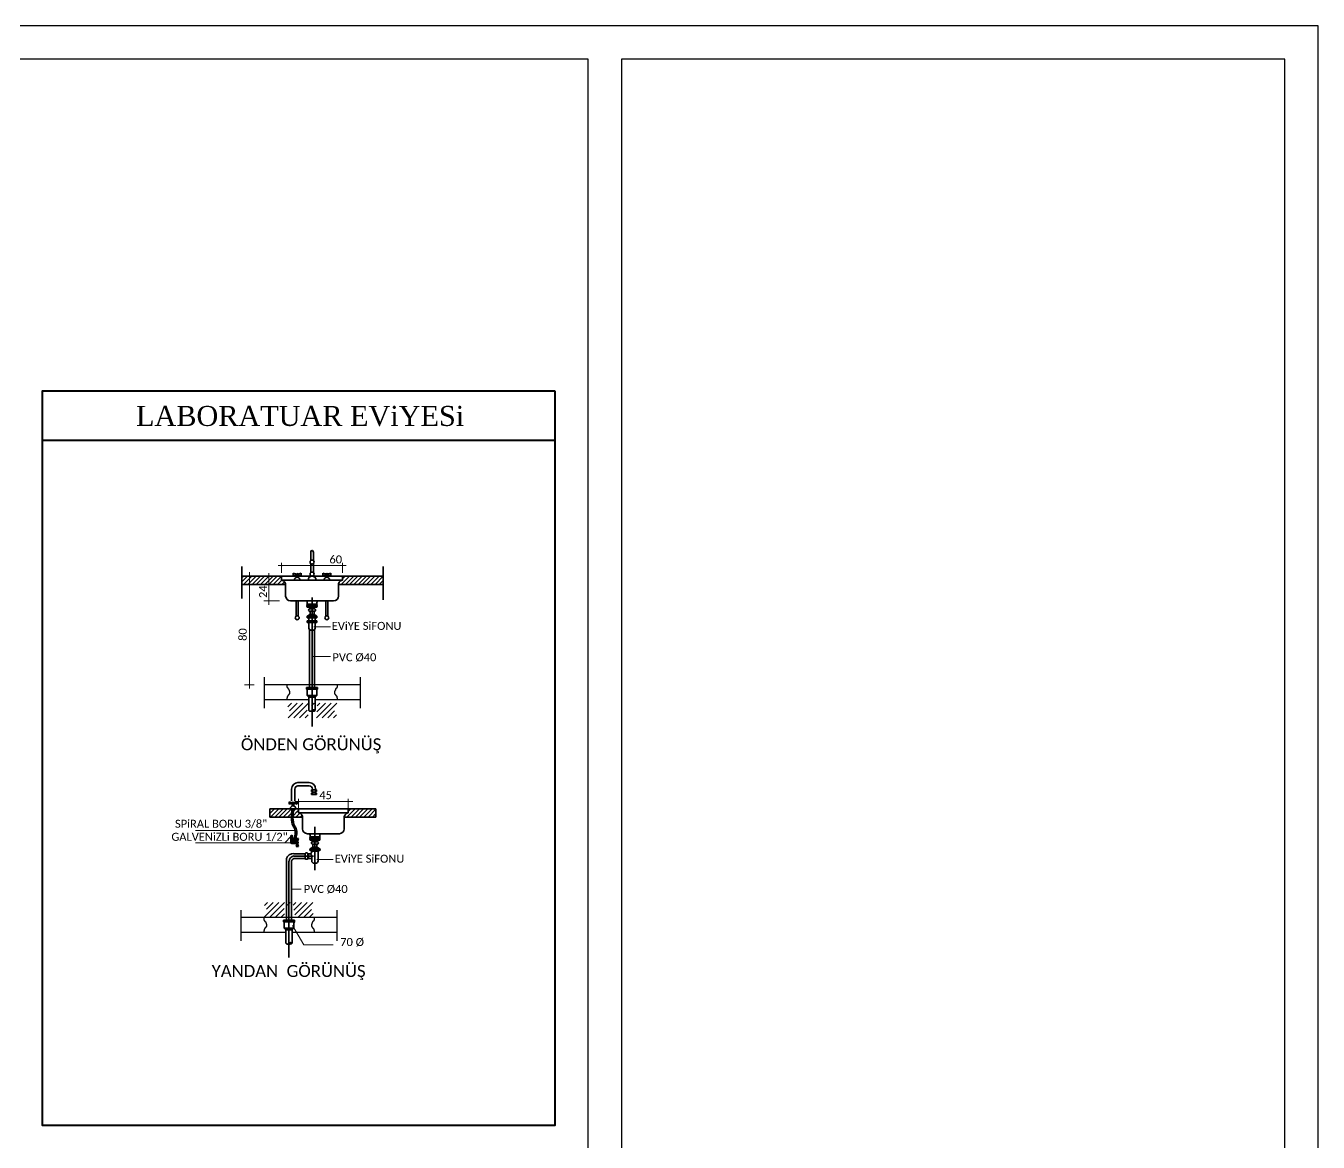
# Model space of a CAD drawing. Header units: centimetres. Extents: x 405464 to 563355, y 50011 to 66875.
# Drawn here: x 559479 to 563355, y 55663 to 59011 of the extents above; entities that cross this region are included whole.
import ezdxf
from ezdxf.enums import TextEntityAlignment as Align

# ---------------------------------------------------------------- set-up
doc = ezdxf.new("R2010")
doc.units = ezdxf.units.CM
doc.linetypes.add('SOGUK', pattern=[1.375, 1, -0.15, 0.075, -0.15])
doc.layers.get('0').update_dxf_attribs({"lineweight": 9})
for name, color, linetype, lineweight in [('0-KRCN-SHT-DETAY-20', 41, 'Continuous', 20), ('0-KRCN-SHT-DETAY-25', 4, 'Continuous', 25), ('0-KRCN-SHT-DETAY-35', 141, 'Continuous', 35), ('0-KRCN-SHT-DETAY-YAZI', 71, 'Continuous', 35), ('0-KRCN-SHT-DETAY-ÇERÇEVE', 71, 'Continuous', 40), ('0-KRCN-SHT-YAZI', 31, 'Continuous', 35), ('0-KRCN-Z-ANTET', 71, 'Continuous', 30)]:
    doc.layers.add(name, color=color, linetype=linetype, lineweight=lineweight)
doc.styles.add('KATMAN YAZI STİLİ', font='calibri.ttf')
doc.styles.add('mm', font='times.ttf', dxfattribs={"height": 3.3})
pattern_1 = [(45, (-240.043, -313.8397), (-3.18198, 3.18198), [])]

# ---------------------------------------------------------------- blocks, each defined once
blk = doc.blocks.new('*X174')
at = {"color": 0}
for p, q in [((236.59, -208.89), (245.74, -199.74)), ((236.7, -201.7), (238.67, -199.74)), ((237.99, -203.95), (242.21, -199.74)), ((240.13, -208.89), (249.28, -199.74)), ((251.07, -201.48), (252.07, -200.48)), ((252.07, -200.48), (252.81, -199.74)), ((254.6, -201.48), (256.35, -199.74)), ((255.07, -204.55), (259.88, -199.74)), ((255.78, -207.37), (263.42, -199.74)), ((257.8, -208.89), (266.95, -199.74)), ((243.66, -208.89), (249.08, -203.46)), ((247.2, -208.89), (249.34, -206.75)), ((261.34, -208.89), (266.16, -204.07)), ((264.88, -208.89), (267.16, -206.61))]:
    blk.add_line(p, q, dxfattribs=at)
blk = doc.blocks.new('*X175')
at = {"color": 0}
for p, q in [((162.13, -202.03), (164.42, -199.74)), ((162.34, -208.89), (171.5, -199.74)), ((163.19, -204.51), (167.96, -199.74)), ((165.88, -208.89), (175.03, -199.74)), ((176.82, -201.48), (177.27, -201.03)), ((177.27, -201.03), (178.57, -199.74)), ((180.02, -208.89), (189.17, -199.74)), ((180.27, -205.1), (185.64, -199.74)), ((180.36, -201.48), (182.1, -199.74)), ((183.56, -208.89), (192.71, -199.74)), ((169.42, -208.89), (174.27, -204.03)), ((172.95, -208.89), (174.81, -207.03)), ((187.09, -208.89), (191.35, -204.63)), ((190.63, -208.89), (192.58, -206.93))]:
    blk.add_line(p, q, dxfattribs=at)
blk = doc.blocks.new('G$C80DCBCFB')
at = {"layer": '0-KRCN-SHT-DETAY-35'}
h = blk.add_hatch(dxfattribs=at)
h.set_pattern_fill('ANSI31', color=256, scale=36, style=0)
h.set_pattern_definition([(45, (-25.9273, 35.191), (-3.18198, 3.18198), [])])
h.paths.add_polyline_path([(511, -290.4), (511, -277.9), (449.8, -277.9), (449.8, -283.9, 0.327482), (443.8, -290.4)])
h.paths.add_polyline_path([(364.7, -290.4, 0.327482), (358.6, -283.9), (358.6, -277.9), (340.3, -277.9, -0.456604), (339.4, -278.9), (339.4, -290.4)])
h.paths.add_polyline_path([(339.4, -290.4), (339.4, -278.9, -0.419658), (338.5, -277.9), (311.1, -277.9, -0.410641), (310.2, -278.8), (310.2, -290.4)])
h.paths.add_polyline_path([(299.1, -290.4), (310.2, -290.4), (310.2, -278.8, -0.419166), (309.3, -277.9), (303, -277.9), (299.1, -277.9)])
h = blk.add_hatch(dxfattribs=at)
h.set_pattern_fill('ANSI31', color=256, scale=36, style=0)
h.set_pattern_definition(pattern_1)
h.paths.add_polyline_path([(341.1, -627), (341.1, -639.4), (390.1, -639.4, 0.327482), (384, -633), (384, -627)])
h.paths.add_polyline_path([(500, -639.4), (500, -627), (458.4, -627), (458.4, -633, 0.327482), (452.4, -639.4)])
h = blk.add_hatch(dxfattribs=at)
h.set_pattern_fill('ANSI31', color=256, scale=36, style=0)
h.set_pattern_definition(pattern_1)
edge = h.paths.add_edge_path()
edge.add_line((377, -673.7), (379.4, -673.7))
edge.add_spline(control_points=[(379.4, -673.7), (381.1, -667.6), (383.1, -660.1), (376.3, -650), (375.5, -644.2), (375.6, -639.4)], knot_values=[1.197267, 1.197267, 1.197267, 1.197267, 2.925384, 3.337005, 4.731808, 4.731808, 4.731808, 4.731808], degree=3, periodic=0)
edge.add_line((375.6, -639.4), (373.2, -639.4))
edge.add_spline(control_points=[(373.2, -639.4), (373.1, -644.2), (373.9, -650), (380.7, -660.1), (378.7, -667.6), (377, -673.7)], knot_values=[1.197267, 1.197267, 1.197267, 1.197267, 2.59207, 3.003691, 4.731808, 4.731808, 4.731808, 4.731808], degree=3, periodic=0)
edge = h.paths.add_edge_path()
edge.add_spline(control_points=[(375.6, -639.4), (375.7, -635.4), (376.3, -631.2), (376.9, -627)], knot_values=[0.003225, 0.003225, 0.003225, 0.003225, 1.197267, 1.197267, 1.197267, 1.197267], degree=3, periodic=0)
edge.add_line((376.9, -627), (374.5, -627))
edge.add_spline(control_points=[(374.5, -627), (373.9, -631.2), (373.3, -635.4), (373.2, -639.4)], knot_values=[0.003225, 0.003225, 0.003225, 0.003225, 1.197267, 1.197267, 1.197267, 1.197267], degree=3, periodic=0)
edge.add_line((373.2, -639.4), (375.6, -639.4))
at = {"layer": '0-KRCN-SHT-DETAY-20'}
for p, q in [((353.2, -262.2, 108.5), (455.3, -262.2, 108.5)), ((358.6, -273.1, 108.5), (358.6, -258.1, 108.5)), ((449.8, -273.1, 108.5), (449.8, -258.1, 108.5)), ((317.4, -277.9, 108.5), (303, -277.9, 108.5)), ((310.2, -272.1, 108.5), (310.2, -446.6, 108.5)), ((339.4, -273.3, 108.5), (339.4, -320.9, 108.5)), ((355.6, -315.1, 108.5), (332.1, -315.1, 108.5)), ((406.8, -353.9, 108.5), (431.7, -353.9, 108.5)), ((406.1, -398.5, 108.5), (431.7, -398.5, 108.5)), ((317.4, -440.8, 108.5), (303, -440.8, 108.5)), ((378.6, -616.1, 108.5), (465.2, -616.1, 108.5)), ((384, -627, 108.5), (384, -611.9, 108.5)), ((458.4, -627, 108.5), (458.4, -611.9, 108.5)), ((380.6, -659.3, 108.5), (229.3, -659.3, 108.5)), ((372, -677.8, 108.5), (229.3, -677.8, 108.5)), ((411.2, -702.9, 108.5), (436.1, -702.9, 108.5)), ((372.5, -747.6, 108.5), (387.7, -747.6, 108.5)), ((374.9, -801.9, 108.5), (391.9, -831.1, 108.5)), ((391.9, -831.1, 108.5), (436, -831.1, 108.5))]:
    blk.add_line(p, q, dxfattribs=at)
at = {"layer": '0-KRCN-SHT-DETAY-20', "const_width": 0.6, "elevation": 108.5}
for points in [[(357.8, -262.3, 1), (359.6, -262.3, 1)], [(449, -262.2, 1), (450.8, -262.2, 1)], [(309.3, -277.9, 1), (311.1, -277.9, 1)], [(338.5, -278, 1), (340.3, -278, 1)], [(338.5, -315.2, 1), (340.3, -315.2, 1)], [(309.3, -440.8, 1), (311.1, -440.8, 1)], [(383.2, -616.2, 1), (385, -616.2, 1)], [(457.5, -616.1, 1), (459.3, -616.1, 1)]]:
    blk.add_lwpolyline(points, format="xyb", close=True, dxfattribs=at)
at = {"layer": '0-KRCN-SHT-DETAY-25', "color": 22}
for p, q in [((332.2, -429.7, 108.5), (332.2, -476.1, 108.5)), ((476.2, -440.8, 108.5), (332.2, -440.8, 108.5)), ((366.5, -440.8, 108.5), (366.5, -444.7, 108.5)), ((366.5, -444.7, 108.5), (366.9, -444.7, 108.5)), ((366.9, -444.7, 108.5), (366.9, -445.1, 108.5)), ((366.9, -445.1, 108.5), (367.3, -445.1, 108.5)), ((367.3, -445.1, 108.5), (367.3, -445.5, 108.5)), ((367.3, -445.5, 108.5), (367.7, -445.5, 108.5)), ((367.7, -445.5, 108.5), (367.7, -446.3, 108.5)), ((441.2, -445.5, 108.5), (440.8, -445.5, 108.5)), ((440.8, -445.5, 108.5), (440.8, -446.3, 108.5)), ((441.6, -445.1, 108.5), (441.2, -445.1, 108.5)), ((441.2, -445.1, 108.5), (441.2, -445.5, 108.5)), ((442, -444.7, 108.5), (441.6, -444.7, 108.5)), ((441.6, -444.7, 108.5), (441.6, -445.1, 108.5)), ((442, -440.8, 108.5), (442, -444.7, 108.5)), ((476.2, -429.7, 108.5), (476.2, -476.1, 108.5)), ((332.2, -462.8, 108.5), (399.4, -462.8, 108.5)), ((366.5, -460.4, 108.5), (366.5, -462.8, 108.5)), ((366.9, -460.4, 108.5), (366.5, -460.4, 108.5)), ((366.9, -458.5, 108.5), (366.9, -460.4, 108.5)), ((367.3, -458.5, 108.5), (366.9, -458.5, 108.5)), ((367.3, -458.1, 108.5), (367.3, -458.5, 108.5)), ((367.7, -458.1, 108.5), (367.3, -458.1, 108.5)), ((367.7, -446.3, 108.5), (368.1, -446.3, 108.5)), ((367.7, -457.3, 108.5), (367.7, -458.1, 108.5)), ((368.1, -457.3, 108.5), (367.7, -457.3, 108.5)), ((368.1, -446.3, 108.5), (368.1, -446.7, 108.5)), ((368.1, -446.7, 108.5), (368.5, -446.7, 108.5)), ((368.1, -456.9, 108.5), (368.1, -457.3, 108.5)), ((368.5, -456.9, 108.5), (368.1, -456.9, 108.5)), ((368.5, -446.7, 108.5), (368.5, -447.1, 108.5)), ((368.5, -447.1, 108.5), (368.9, -447.1, 108.5)), ((368.5, -456.5, 108.5), (368.5, -456.9, 108.5)), ((368.9, -456.5, 108.5), (368.5, -456.5, 108.5)), ((368.9, -447.1, 108.5), (368.9, -447.9, 108.5)), ((368.9, -447.9, 108.5), (369.3, -447.9, 108.5)), ((368.9, -455.7, 108.5), (368.9, -456.5, 108.5)), ((369.3, -455.7, 108.5), (368.9, -455.7, 108.5)), ((369.3, -447.9, 108.5), (369.3, -449.1, 108.5)), ((369.3, -449.1, 108.5), (369.7, -449.1, 108.5)), ((369.3, -455.3, 108.5), (369.3, -455.7, 108.5)), ((369.7, -455.3, 108.5), (369.3, -455.3, 108.5)), ((369.7, -449.1, 108.5), (369.7, -449.5, 108.5)), ((369.7, -449.5, 108.5), (370, -449.5, 108.5)), ((369.7, -454.9, 108.5), (369.7, -455.3, 108.5)), ((370, -454.9, 108.5), (369.7, -454.9, 108.5)), ((370, -449.5, 108.5), (370, -450.6, 108.5)), ((370, -450.6, 108.5), (370.4, -450.6, 108.5)), ((370, -454.6, 108.5), (370, -454.9, 108.5)), ((370.4, -454.6, 108.5), (370, -454.6, 108.5)), ((370.4, -450.6, 108.5), (370.4, -454.6, 108.5)), ((409, -462.8, 108.5), (476.2, -462.8, 108.5)), ((438.4, -450.6, 108.5), (438, -450.6, 108.5)), ((438, -450.6, 108.5), (438, -454.6, 108.5)), ((438, -454.6, 108.5), (438.4, -454.6, 108.5)), ((438.8, -449.5, 108.5), (438.4, -449.5, 108.5)), ((438.4, -449.5, 108.5), (438.4, -450.6, 108.5)), ((438.4, -454.6, 108.5), (438.4, -454.9, 108.5)), ((438.4, -454.9, 108.5), (438.8, -454.9, 108.5)), ((439.2, -449.1, 108.5), (438.8, -449.1, 108.5)), ((438.8, -449.1, 108.5), (438.8, -449.5, 108.5)), ((438.8, -454.9, 108.5), (438.8, -455.3, 108.5)), ((438.8, -455.3, 108.5), (439.2, -455.3, 108.5)), ((439.6, -447.9, 108.5), (439.2, -447.9, 108.5)), ((439.2, -447.9, 108.5), (439.2, -449.1, 108.5)), ((439.2, -455.3, 108.5), (439.2, -455.7, 108.5)), ((439.2, -455.7, 108.5), (439.6, -455.7, 108.5)), ((440, -447.1, 108.5), (439.6, -447.1, 108.5)), ((439.6, -447.1, 108.5), (439.6, -447.9, 108.5)), ((439.6, -455.7, 108.5), (439.6, -456.5, 108.5)), ((439.6, -456.5, 108.5), (440, -456.5, 108.5)), ((440.4, -446.7, 108.5), (440, -446.7, 108.5)), ((440, -446.7, 108.5), (440, -447.1, 108.5)), ((440, -456.5, 108.5), (440, -456.9, 108.5)), ((440, -456.9, 108.5), (440.4, -456.9, 108.5)), ((440.8, -446.3, 108.5), (440.4, -446.3, 108.5)), ((440.4, -446.3, 108.5), (440.4, -446.7, 108.5)), ((440.4, -456.9, 108.5), (440.4, -457.3, 108.5)), ((440.4, -457.3, 108.5), (440.8, -457.3, 108.5)), ((440.8, -457.3, 108.5), (440.8, -458.1, 108.5)), ((440.8, -458.1, 108.5), (441.2, -458.1, 108.5)), ((441.2, -458.1, 108.5), (441.2, -458.5, 108.5)), ((441.2, -458.5, 108.5), (441.6, -458.5, 108.5)), ((441.6, -458.5, 108.5), (441.6, -460.4, 108.5)), ((441.6, -460.4, 108.5), (442, -460.4, 108.5)), ((442, -460.4, 108.5), (442, -462.8, 108.5)), ((297.6, -778.7, 108.5), (297.6, -825.1, 108.5)), ((441.6, -789.8, 108.5), (297.6, -789.8, 108.5)), ((331.9, -789.8, 108.5), (331.9, -793.8, 108.5)), ((331.9, -793.8, 108.5), (332.3, -793.8, 108.5)), ((332.3, -793.8, 108.5), (332.3, -794.2, 108.5)), ((332.3, -794.2, 108.5), (332.7, -794.2, 108.5)), ((332.7, -794.2, 108.5), (332.7, -794.6, 108.5)), ((332.7, -794.6, 108.5), (333.1, -794.6, 108.5)), ((333.1, -794.6, 108.5), (333.1, -795.3, 108.5)), ((406.2, -794.6, 108.5), (406.2, -795.3, 108.5)), ((406.6, -794.6, 108.5), (406.2, -794.6, 108.5)), ((406.6, -794.2, 108.5), (406.6, -794.6, 108.5)), ((407, -794.2, 108.5), (406.6, -794.2, 108.5)), ((407, -793.8, 108.5), (407, -794.2, 108.5)), ((407.4, -793.8, 108.5), (407, -793.8, 108.5)), ((407.4, -789.8, 108.5), (407.4, -793.8, 108.5)), ((441.6, -778.7, 108.5), (441.6, -825.1, 108.5)), ((297.6, -811.8, 108.5), (364.8, -811.8, 108.5)), ((332.3, -809.5, 108.5), (331.9, -809.5, 108.5)), ((331.9, -809.5, 108.5), (331.9, -811.8, 108.5)), ((332.3, -807.5, 108.5), (332.3, -809.5, 108.5)), ((332.7, -807.5, 108.5), (332.3, -807.5, 108.5)), ((333.1, -807.1, 108.5), (332.7, -807.1, 108.5)), ((332.7, -807.1, 108.5), (332.7, -807.5, 108.5)), ((333.1, -795.3, 108.5), (333.5, -795.3, 108.5)), ((333.5, -806.3, 108.5), (333.1, -806.3, 108.5)), ((333.1, -806.3, 108.5), (333.1, -807.1, 108.5)), ((333.5, -795.3, 108.5), (333.5, -795.7, 108.5)), ((333.5, -795.7, 108.5), (333.9, -795.7, 108.5)), ((333.9, -805.9, 108.5), (333.5, -805.9, 108.5)), ((333.5, -805.9, 108.5), (333.5, -806.3, 108.5)), ((333.9, -795.7, 108.5), (333.9, -796.1, 108.5)), ((333.9, -796.1, 108.5), (334.3, -796.1, 108.5)), ((334.3, -805.5, 108.5), (333.9, -805.5, 108.5)), ((333.9, -805.5, 108.5), (333.9, -805.9, 108.5)), ((334.3, -796.1, 108.5), (334.3, -796.9, 108.5)), ((334.3, -796.9, 108.5), (334.7, -796.9, 108.5)), ((334.7, -804.8, 108.5), (334.3, -804.8, 108.5)), ((334.3, -804.8, 108.5), (334.3, -805.5, 108.5)), ((334.7, -796.9, 108.5), (334.7, -798.1, 108.5)), ((334.7, -798.1, 108.5), (335.1, -798.1, 108.5)), ((335.1, -804.4, 108.5), (334.7, -804.4, 108.5)), ((334.7, -804.4, 108.5), (334.7, -804.8, 108.5)), ((335.1, -798.1, 108.5), (335.1, -798.5, 108.5)), ((335.1, -798.5, 108.5), (335.5, -798.5, 108.5)), ((335.5, -804, 108.5), (335.1, -804, 108.5)), ((335.1, -804, 108.5), (335.1, -804.4, 108.5)), ((335.5, -798.5, 108.5), (335.5, -799.7, 108.5)), ((335.5, -799.7, 108.5), (335.8, -799.7, 108.5)), ((335.8, -803.6, 108.5), (335.5, -803.6, 108.5)), ((335.5, -803.6, 108.5), (335.5, -804, 108.5)), ((335.8, -799.7, 108.5), (335.8, -803.6, 108.5)), ((374.4, -811.8, 108.5), (441.6, -811.8, 108.5)), ((403.8, -799.7, 108.5), (403.4, -799.7, 108.5)), ((403.4, -799.7, 108.5), (403.4, -803.6, 108.5)), ((403.4, -803.6, 108.5), (403.8, -803.6, 108.5)), ((403.8, -798.5, 108.5), (403.8, -799.7, 108.5)), ((404.2, -798.5, 108.5), (403.8, -798.5, 108.5)), ((403.8, -803.6, 108.5), (403.8, -804, 108.5)), ((403.8, -804, 108.5), (404.2, -804, 108.5)), ((404.2, -798.1, 108.5), (404.2, -798.5, 108.5)), ((404.6, -798.1, 108.5), (404.2, -798.1, 108.5)), ((404.2, -804, 108.5), (404.2, -804.4, 108.5)), ((404.2, -804.4, 108.5), (404.6, -804.4, 108.5)), ((404.6, -796.9, 108.5), (404.6, -798.1, 108.5)), ((405, -796.9, 108.5), (404.6, -796.9, 108.5)), ((404.6, -804.4, 108.5), (404.6, -804.8, 108.5)), ((404.6, -804.8, 108.5), (405, -804.8, 108.5)), ((405, -796.1, 108.5), (405, -796.9, 108.5)), ((405.4, -796.1, 108.5), (405, -796.1, 108.5)), ((405, -804.8, 108.5), (405, -805.5, 108.5)), ((405, -805.5, 108.5), (405.4, -805.5, 108.5)), ((405.4, -795.7, 108.5), (405.4, -796.1, 108.5)), ((405.8, -795.7, 108.5), (405.4, -795.7, 108.5)), ((405.4, -805.5, 108.5), (405.4, -805.9, 108.5)), ((405.4, -805.9, 108.5), (405.8, -805.9, 108.5)), ((405.8, -795.3, 108.5), (405.8, -795.7, 108.5)), ((406.2, -795.3, 108.5), (405.8, -795.3, 108.5)), ((405.8, -805.9, 108.5), (405.8, -806.3, 108.5)), ((405.8, -806.3, 108.5), (406.2, -806.3, 108.5)), ((406.2, -806.3, 108.5), (406.2, -807.1, 108.5)), ((406.2, -807.1, 108.5), (406.6, -807.1, 108.5)), ((406.6, -807.1, 108.5), (406.6, -807.5, 108.5)), ((406.6, -807.5, 108.5), (407, -807.5, 108.5)), ((407, -807.5, 108.5), (407, -809.5, 108.5)), ((407, -809.5, 108.5), (407.4, -809.5, 108.5)), ((407.4, -809.5, 108.5), (407.4, -811.8, 108.5))]:
    blk.add_line(p, q, dxfattribs=at)
at = {"layer": '0-KRCN-SHT-DETAY-35', "color": 131}
for p, q in [((402.3, -254.6, 108.5), (402.3, -241.4, 108.5)), ((406.2, -254.6, 108.5), (406.2, -241.4, 108.5)), ((402.3, -272.6, 108.5), (402.3, -259.2, 108.5)), ((406.2, -272.6, 108.5), (406.2, -259.2, 108.5)), ((380.9, -275.1, 108.5), (376, -273.6, 108.5)), ((376, -273.6, 108.5), (376, -277.2, 108.5)), ((376, -277.2, 108.5), (380.9, -275.8, 108.5)), ((380.8, -279.9, 108.5), (380.8, -275.4, 108.5)), ((383.2, -275.1, 108.5), (388, -273.6, 108.5)), ((383.2, -279.9, 108.5), (383.2, -275.4, 108.5)), ((388, -277.2, 108.5), (383.2, -275.8, 108.5)), ((388, -273.6, 108.5), (388, -277.2, 108.5)), ((425.3, -275.1, 108.5), (420.4, -273.6, 108.5)), ((420.4, -273.6, 108.5), (420.4, -277.2, 108.5)), ((420.4, -277.2, 108.5), (425.3, -275.8, 108.5)), ((425.2, -279.9, 108.5), (425.2, -275.4, 108.5)), ((427.6, -275.1, 108.5), (432.4, -273.6, 108.5)), ((427.6, -279.9, 108.5), (427.6, -275.4, 108.5)), ((432.4, -277.2, 108.5), (427.6, -275.8, 108.5)), ((432.4, -273.6, 108.5), (432.4, -277.2, 108.5)), ((380.6, -315.1, 108.5), (380.6, -337.9, 108.5)), ((383.5, -315.1, 108.5), (383.5, -337.9, 108.5)), ((411.4, -319.9, 108.5), (397, -319.9, 108.5)), ((397, -319.9, 108.5), (411.4, -319.9, 108.5)), ((411.4, -319.9, 108.5), (397, -319.9, 108.5)), ((397, -319.9, 108.5), (411.4, -319.9, 108.5)), ((411.4, -319.9, 108.5), (397, -319.9, 108.5)), ((397, -319.9, 108.5), (411.4, -319.9, 108.5)), ((411.4, -319.9, 108.5), (397, -319.9, 108.5)), ((397, -319.9, 108.5), (411.4, -319.9, 108.5)), ((397, -322.3, 108.5), (411.4, -322.3, 108.5)), ((411.4, -322.3, 108.5), (397, -322.3, 108.5)), ((397, -322.3, 108.5), (411.4, -322.3, 108.5)), ((411.4, -322.3, 108.5), (397, -322.3, 108.5)), ((397, -322.3, 108.5), (411.4, -322.3, 108.5)), ((411.4, -322.3, 108.5), (397, -322.3, 108.5)), ((397, -322.3, 108.5), (411.4, -322.3, 108.5)), ((411.4, -322.3, 108.5), (397, -322.3, 108.5)), ((397, -324.7, 108.5), (411.4, -324.7, 108.5)), ((400, -327.1, 108.5), (408.4, -327.1, 108.5)), ((425, -315.1, 108.5), (425, -337.9, 108.5)), ((427.9, -315.1, 108.5), (427.9, -337.9, 108.5)), ((397, -337.9, 108.5), (401.2, -335.5, 108.5)), ((397, -340.3, 108.5), (397, -337.9, 108.5)), ((397, -340.3, 108.5), (411.4, -340.3, 108.5)), ((397, -345.1, 108.5), (411.4, -345.1, 108.5)), ((397, -347.5, 108.5), (397, -345.1, 108.5)), ((397, -347.5, 108.5), (411.4, -347.5, 108.5)), ((398.4, -337.1, 108.5), (398.4, -340.3, 108.5)), ((399.4, -345.1, 108.5), (399.4, -340.3, 108.5)), ((399.4, -355.9, 108.5), (399.4, -347.5, 108.5)), ((400, -330.7, 108.5), (408.4, -330.7, 108.5)), ((400.3, -336, 108.5), (400.3, -340.3, 108.5)), ((401.2, -330.7, 108.5), (401.2, -335.5, 108.5)), ((401.2, -335.5, 108.5), (407.2, -335.5, 108.5)), ((402.2, -335.5, 108.5), (402.2, -340.3, 108.5)), ((403.9, -335.5, 108.5), (403.9, -340.3, 108.5)), ((405.8, -335.5, 108.5), (405.8, -340.3, 108.5)), ((407.2, -330.7, 108.5), (407.2, -335.5, 108.5)), ((407.2, -335.5, 108.5), (411.4, -337.9, 108.5)), ((408, -335.9, 108.5), (408, -340.3, 108.5)), ((409, -345.1, 108.5), (409, -340.3, 108.5)), ((409, -355.9, 108.5), (409, -347.5, 108.5)), ((409.8, -337, 108.5), (409.8, -340.3, 108.5)), ((411.4, -340.3, 108.5), (411.4, -337.9, 108.5)), ((411.4, -347.5, 108.5), (411.4, -345.1, 108.5)), ((400.6, -445, 108.5), (400.6, -358, 108.5)), ((407.8, -445, 108.5), (407.8, -358, 108.5)), ((373.5, -597.2, 108.5), (373.5, -615.1, 108.5)), ((378.3, -597.2, 108.5), (378.3, -615.1, 108.5)), ((383.1, -587.6, 108.5), (400, -587.6, 108.5)), ((400, -592.4, 108.5), (383.1, -592.4, 108.5)), ((403.6, -598.4, 108.5), (403.6, -600.8, 108.5)), ((403.6, -598.4, 108.5), (410.8, -598.4, 108.5)), ((403.6, -600.8, 108.5), (406, -600.8, 108.5)), ((404.8, -598.4, 108.5), (404.8, -597.2, 108.5)), ((406, -600.8, 108.5), (406, -603.2, 108.5)), ((408.4, -603.2, 108.5), (408.4, -600.8, 108.5)), ((408.4, -600.8, 108.5), (410.8, -600.8, 108.5)), ((409.6, -597.2, 108.5), (409.6, -598.4, 108.5)), ((410.8, -600.8, 108.5), (410.8, -598.4, 108.5)), ((374.6, -617.9, 108.5), (369.7, -616.4, 108.5)), ((369.7, -616.4, 108.5), (369.7, -620, 108.5)), ((369.7, -620, 108.5), (374.6, -618.6, 108.5)), ((374.5, -622.7, 108.5), (374.5, -618.2, 108.5)), ((376.9, -617.9, 108.5), (381.7, -616.4, 108.5)), ((376.9, -622.7, 108.5), (376.9, -618.2, 108.5)), ((381.7, -620, 108.5), (376.9, -618.6, 108.5)), ((381.7, -616.4, 108.5), (381.7, -620, 108.5)), ((406, -603.2, 108.5), (403.6, -603.2, 108.5)), ((403.6, -603.2, 108.5), (403.6, -605.6, 108.5)), ((403.6, -605.6, 108.5), (410.8, -605.6, 108.5)), ((410.8, -603.2, 108.5), (408.4, -603.2, 108.5)), ((410.8, -605.6, 108.5), (410.8, -603.2, 108.5)), ((408.5, -653.8, 108.5), (408.5, -719.1, 108.5)), ((372.7, -668.1, 108.5), (363.6, -677.8, 108.5)), ((372.5, -677.6, 108.5), (372.5, -668, 108.5)), ((373.7, -676.4, 108.5), (382.3, -676.4, 108.5)), ((374.9, -676.4, 108.5), (374.9, -668, 108.5)), ((380.5, -671.6, 108.5), (382, -676.5, 108.5)), ((384.1, -671.6, 108.5), (380.5, -671.6, 108.5)), ((382.6, -676.5, 108.5), (384.1, -671.6, 108.5)), ((401.3, -669, 108.5), (415.7, -669, 108.5)), ((415.7, -669, 108.5), (401.3, -669, 108.5)), ((401.3, -669, 108.5), (415.7, -669, 108.5)), ((415.7, -669, 108.5), (401.3, -669, 108.5)), ((401.3, -669, 108.5), (415.7, -669, 108.5)), ((415.7, -669, 108.5), (401.3, -669, 108.5)), ((401.3, -669, 108.5), (415.7, -669, 108.5)), ((415.7, -669, 108.5), (401.3, -669, 108.5)), ((415.7, -671.4, 108.5), (401.3, -671.4, 108.5)), ((401.3, -671.4, 108.5), (415.7, -671.4, 108.5)), ((415.7, -671.4, 108.5), (401.3, -671.4, 108.5)), ((401.3, -671.4, 108.5), (415.7, -671.4, 108.5)), ((415.7, -671.4, 108.5), (401.3, -671.4, 108.5)), ((401.3, -671.4, 108.5), (415.7, -671.4, 108.5)), ((415.7, -671.4, 108.5), (401.3, -671.4, 108.5)), ((401.3, -671.4, 108.5), (415.7, -671.4, 108.5)), ((401.3, -673.8, 108.5), (415.7, -673.8, 108.5)), ((404.3, -676.2, 108.5), (412.7, -676.2, 108.5)), ((404.6, -675.5, 108.5), (412.4, -675.5, 108.5)), ((373.7, -678.8, 108.5), (382.3, -678.8, 108.5)), ((376.8, -694.2, 108.5), (394.1, -694.2, 108.5)), ((380.5, -683.6, 108.5), (382, -678.8, 108.5)), ((384.1, -683.6, 108.5), (380.5, -683.6, 108.5)), ((382.6, -678.8, 108.5), (384.1, -683.6, 108.5)), ((394.1, -693.8, 108.5), (394.1, -701.7, 108.5)), ((397.7, -693.8, 108.5), (397.7, -701.7, 108.5)), ((397.7, -694.2, 108.5), (400.1, -694.2, 108.5)), ((399.1, -694.2, 108.5), (399.1, -701.4, 108.5)), ((401.3, -687, 108.5), (405.5, -684.6, 108.5)), ((401.3, -687, 108.5), (415.7, -687, 108.5)), ((401.3, -689.4, 108.5), (415.7, -689.4, 108.5)), ((403.8, -690.6, 108.5), (413.3, -690.6, 108.5)), ((404.3, -679.8, 108.5), (412.7, -679.8, 108.5)), ((405.5, -679.8, 108.5), (405.5, -684.6, 108.5)), ((405.5, -684.6, 108.5), (411.5, -684.6, 108.5)), ((411.5, -679.8, 108.5), (411.5, -684.6, 108.5)), ((411.5, -684.6, 108.5), (415.7, -687, 108.5)), ((413.3, -705, 108.5), (413.3, -689.4, 108.5)), ((366, -794, 108.5), (366, -701.4, 108.5)), ((373.2, -794, 108.5), (373.2, -707.4, 108.5)), ((394.1, -701.4, 108.5), (376.8, -701.4, 108.5)), ((403.7, -701.4, 108.5), (397.7, -701.4, 108.5)), ((403.7, -705, 108.5), (403.7, -697.8, 108.5)), ((407.3, -708.6, 108.5), (409.7, -708.6, 108.5))]:
    blk.add_line(p, q, dxfattribs=at)
at = {"layer": '0-KRCN-SHT-DETAY-35', "linetype": 'SOGUK'}
for p, q in [((299.1, -311.7, 108.5), (299.1, -263.5, 108.5)), ((511, -313.6, 108.5), (511, -263.4, 108.5)), ((341.1, -639.4, 108.5), (341.1, -627, 108.5)), ((500, -639.4, 108.5), (500, -627, 108.5))]:
    blk.add_line(p, q, dxfattribs=at)
at = {"layer": '0-KRCN-SHT-DETAY-35'}
for p, q in [((299.1, -277.9, 108.5), (511, -277.9, 108.5)), ((299.1, -290.4, 108.5), (364.7, -290.4, 108.5)), ((443.8, -290.4, 108.5), (511, -290.4, 108.5)), ((341.1, -627, 108.5), (500, -627, 108.5)), ((341.1, -639.4, 108.5), (390.1, -639.4, 108.5)), ((452.4, -639.4, 108.5), (500, -639.4, 108.5)), ((377, -673.7, 108.5), (377, -676.4, 108.5)), ((377, -673.7, 108.5), (379.4, -673.7, 108.5)), ((379.4, -673.7, 108.5), (379.4, -676.4, 108.5))]:
    blk.add_line(p, q, dxfattribs=at)
at = {"layer": '0-KRCN-SHT-DETAY-35', "color": 171}
for p, q in [((358.6, -283.9, 108.5), (358.6, -277.9, 108.5)), ((449.8, -283.9, 108.5), (358.6, -283.9, 108.5)), ((449.8, -277.9, 108.5), (449.8, -283.9, 108.5)), ((364.6, -307.9, 108.5), (364.6, -292.3, 108.5)), ((443.8, -307.9, 108.5), (443.8, -292.3, 108.5)), ((371.8, -315.1, 108.5), (436.6, -315.1, 108.5)), ((384, -633, 108.5), (384, -627, 108.5)), ((458.4, -633, 108.5), (384, -633, 108.5)), ((458.4, -627, 108.5), (458.4, -633, 108.5)), ((390, -657, 108.5), (390, -641.4, 108.5)), ((452.4, -657, 108.5), (452.4, -641.4, 108.5)), ((397.2, -664.2, 108.5), (445.2, -664.2, 108.5))]:
    blk.add_line(p, q, dxfattribs=at)
at = {"layer": '0-KRCN-SHT-DETAY-35', "color": 6}
for p, q in [((404.2, -503.7, 108.5), (404.2, -310.1, 108.5)), ((395.8, -445, 108.5), (412.6, -445, 108.5)), ((395.8, -447.4, 108.5), (395.8, -445, 108.5)), ((412.6, -445, 108.5), (412.6, -447.4, 108.5)), ((412.6, -447.4, 108.5), (395.8, -447.4, 108.5)), ((397, -457, 108.5), (397, -450.1, 108.5)), ((399.4, -459.4, 108.5), (397, -457, 108.5)), ((397, -457, 108.5), (411.4, -457, 108.5)), ((399.4, -459.4, 108.5), (399.4, -479.5, 108.5)), ((399.4, -459.4, 108.5), (409, -459.4, 108.5)), ((409, -459.4, 108.5), (411.4, -457, 108.5)), ((409, -459.4, 108.5), (409, -479.5, 108.5)), ((411.4, -457, 108.5), (411.4, -450.1, 108.5)), ((369.6, -705.4, 108.5), (369.6, -849.7, 108.5)), ((406.5, -697.8, 108.5), (376.8, -697.8, 108.5)), ((361.2, -796.4, 108.5), (361.2, -794, 108.5)), ((361.2, -794, 108.5), (378, -794, 108.5)), ((378, -794, 108.5), (378, -796.4, 108.5)), ((378, -796.4, 108.5), (361.2, -796.4, 108.5)), ((362.4, -806, 108.5), (362.4, -799.1, 108.5)), ((362.4, -806, 108.5), (376.8, -806, 108.5)), ((364.8, -808.4, 108.5), (362.4, -806, 108.5)), ((364.8, -808.4, 108.5), (374.4, -808.4, 108.5)), ((364.8, -808.4, 108.5), (364.8, -828.6, 108.5)), ((374.4, -808.4, 108.5), (376.8, -806, 108.5)), ((374.4, -808.4, 108.5), (374.4, -828.6, 108.5)), ((376.8, -806, 108.5), (376.8, -799.2, 108.5))]:
    blk.add_line(p, q, dxfattribs=at)
at = {"layer": '0-KRCN-SHT-DETAY-35', "color": 131}
for centre, radius in [((404.2, -256.9, 108.5), 3), ((382, -275.4, 108.5), 1.2), ((404.2, -274.9, 108.5), 3), ((426.4, -275.4, 108.5), 1.2), ((382, -340.4, 108.5), 2.88), ((426.4, -340.4, 108.5), 2.88), ((375.7, -618.2, 108.5), 1.2), ((373.7, -668, 108.5), 1.2), ((373.7, -677.6, 108.5), 1.2), ((382.3, -677.6, 108.5), 1.2)]:
    blk.add_circle(centre, radius, dxfattribs=at)
for centre, radius, start, end in [((404.2, -241.4, 108.5), 1.92, 0, 180), ((387.1, -318.7, 108.5), 10, 353.1921, 21.0841), ((398.5, -321.1, 108.5), 1.93, 141.4392, 218.5608), ((398.5, -323.5, 108.5), 1.93, 141.4392, 218.5608), ((401.1, -328.9, 108.5), 2.1, 120.8161, 239.1839), ((398.8, -326.5, 108.5), 2.54, 344.8722, 43.2003), ((409.7, -326.5, 108.5), 2.54, 136.7997, 195.1278), ((407.4, -328.9, 108.5), 2.1, 300.8161, 59.1839), ((421.4, -318.7, 108.5), 10, 158.9159, 186.8079), ((409.9, -321.1, 108.5), 1.93, 321.4392, 38.5608), ((409.9, -323.5, 108.5), 1.93, 321.4392, 38.5608), ((404.2, -354.5, 108.5), 5, 196.2602, 343.7398), ((383.1, -597.2, 108.5), 9.6, 90, 180), ((383.1, -597.2, 108.5), 4.8, 90, 180), ((400, -597.2, 108.5), 9.6, 0, 90), ((400, -597.2, 108.5), 4.8, 0, 90), ((375.7, -626.7, 108.5), 4.2, 0, 180), ((391.3, -667.8, 108.5), 10, 353.1921, 21.0841), ((402.8, -670.2, 108.5), 1.93, 141.4392, 218.5608), ((402.8, -672.6, 108.5), 1.93, 141.4392, 218.5608), ((405.4, -678, 108.5), 2.1, 120.8161, 239.1839), ((402.1, -675.5, 108.5), 2.54, 344.8722, 43.2003), ((414.9, -675.5, 108.5), 2.54, 136.7997, 195.1278), ((411.6, -678, 108.5), 2.1, 300.8161, 59.1839), ((425.7, -667.8, 108.5), 10, 158.9159, 186.8079), ((414.2, -670.2, 108.5), 1.93, 321.4392, 38.5608), ((414.2, -672.6, 108.5), 1.93, 321.4392, 38.5608), ((375.9, -704.5, 108.5), 10.4, 84.922, 162.4581), ((395.9, -695.1, 108.5), 2.22, 35.9533, 144.0467), ((400.1, -697.8, 108.5), 3.6, 0, 90), ((402.6, -688.2, 108.5), 1.75, 136.563, 223.437), ((398.2, -690.5, 108.5), 5.64, 312.4476, 12.0641), ((414.4, -688.2, 108.5), 1.75, 316.563, 43.437), ((378.6, -706.5, 108.5), 5.42, 108.8377, 189.2348), ((395.9, -700.4, 108.5), 2.22, 215.9533, 324.0467), ((407.3, -705, 108.5), 3.6, 180, 270), ((409.7, -705, 108.5), 3.6, 270, 0)]:
    blk.add_arc(centre, radius, start, end, dxfattribs=at)
at = {"layer": '0-KRCN-SHT-DETAY-35', "color": 171}
for centre, radius, start, end in [((357.2, -291.3, 108.5), 7.48, 351.7602, 79.216), ((382, -283.9, 108.5), 4.2, 0, 180), ((404.2, -283.9, 108.5), 6, 0, 180), ((426.4, -283.9, 108.5), 4.2, 0, 180), ((451.2, -291.3, 108.5), 7.48, 100.784, 188.2398), ((371.8, -307.9, 108.5), 7.2, 180, 270), ((436.6, -307.9, 108.5), 7.2, 270, 0), ((382.6, -640.3, 108.5), 7.48, 351.7602, 79.216), ((459.8, -640.3, 108.5), 7.48, 100.784, 188.2398), ((397.2, -657, 108.5), 7.2, 180, 270), ((445.2, -657, 108.5), 7.2, 270, 0)]:
    blk.add_arc(centre, radius, start, end, dxfattribs=at)
at = {"layer": '0-KRCN-SHT-DETAY-35', "color": 6}
for centre, radius, start, end in [((394.3, -449.7, 108.5), 2.79, 351.7488, 55.9642), ((414.2, -449.7, 108.5), 2.8, 124.1602, 188.2398), ((401.8, -477.7, 108.5), 3, 216.8699, 323.1301), ((404, -471.4, 108.5), 9.53, 256.9339, 301.9908), ((406.6, -481.3, 108.5), 3, 36.8699, 143.1301), ((378.6, -706.5, 108.5), 9.02, 101.1878, 172.8444), ((359.7, -798.7, 108.5), 2.79, 351.7488, 55.9642), ((379.6, -798.8, 108.5), 2.8, 124.1602, 188.2398), ((367.2, -826.8, 108.5), 3, 216.8699, 323.1301), ((369.4, -820.5, 108.5), 9.53, 256.9339, 301.9908), ((372, -830.4, 108.5), 3, 36.8699, 143.1301)]:
    blk.add_arc(centre, radius, start, end, dxfattribs=at)
at = {"layer": '0-KRCN-SHT-DETAY-35'}
for points in [[(374.5, -626.9, 108.5), (375.9, -652.8, 108.5), (377.9, -656.4, 108.5), (377, -673.7, 108.5)], [(376.9, -626.9, 108.5), (378.3, -652.8, 108.5), (380.3, -656.4, 108.5), (379.4, -673.7, 108.5)]]:
    blk.add_spline(points, degree=3, dxfattribs=at)
at = {"layer": '0-KRCN-SHT-DETAY-ÇERÇEVE'}
blk.add_line((0, -73.9), (768.2, -73.9), dxfattribs=at)
blk.add_lwpolyline([(768.2, 0), (768.2, -1101.8), (0, -1101.8), (0, 0)], close=True, dxfattribs=at)
at = {"layer": '0-KRCN-SHT-DETAY-25', "color": 22, "xscale": 2.4, "yscale": 2.4, "zscale": 2.4}
for name, p in [('*X175', (-21.2, 10.9, 108.5)), ('*X174', (-235.3, -288, 108.5))]:
    blk.add_blockref(name, p, dxfattribs=at)
at = {"layer": '0-KRCN-SHT-DETAY-YAZI', "style": 'KATMAN YAZI STİLİ'}
for s, height, p in [('60', 12, (430.3, -258.9, 108.5)), ('EViYE SiFONU', 12, (433.8, -358.6, 108.5)), ('PVC %%c40', 12, (434.8, -405.6, 108.5)), ('ÖNDEN GÖRÜNÜŞ', 18, (297.5, -539.1, 108.5)), ('45', 12, (415, -612.5, 108.5)), ('SPiRAL BORU 3/8"', 12, (198.7, -655.3, 108.5)), ('GALVENiZLi BORU 1/2"', 12, (193.3, -674.9, 108.5)), ('EViYE SiFONU', 12, (438.2, -707.7, 108.5)), ('PVC %%c40', 12, (391.8, -753.1, 108.5)), ('70 %%C', 12, (446.5, -832.7, 108.5)), ('YANDAN  GÖRÜNÜŞ', 18, (253.7, -879.1, 108.5))]:
    blk.add_text(s, height=height, dxfattribs=at).set_placement(p)
for s, p in [('24', (336.8, -310.8, 108.5)), ('80', (306.2, -375.1, 108.5))]:
    blk.add_text(s, height=12, rotation=90, dxfattribs=at).set_placement(p)
at = {"layer": '0-KRCN-SHT-YAZI', "ltscale": 50, "style": 'mm'}
blk.add_text('LABORATUAR EViYESi', height=30, dxfattribs=at).set_placement((386.3, -37.9), align=Align.MIDDLE)
blk = doc.blocks.new('*U171')
at = {"layer": '0-KRCN-SHT-DETAY-ÇERÇEVE', "xscale": 2, "yscale": 2, "zscale": 2}
blk.add_blockref('G$C80DCBCFB', (0, 0), dxfattribs=at)

msp = doc.modelspace()

# ---------------------------------------------------------------- linework, layer by layer
at = {"layer": '0-KRCN-Z-ANTET'}
for points in [[(405464.1, 50011.3), (563355.4, 50011.3), (563355.4, 59011.3), (405464.1, 59011.3)], [(544761.8, 50111.3), (561165.4, 50111.3), (561165.4, 58911.3), (544761.8, 58911.3)]]:
    msp.add_lwpolyline(points, close=True, dxfattribs=at)
for points in [[(561265.4, 58911.3), (561265.4, 50111.3)], [(561265.4, 50111.3), (563255.4, 50111.3), (563255.4, 58911.3), (561265.4, 58911.3)], [(561265.4, 50111.3), (563255.4, 50111.3), (563255.4, 58911.3), (561265.4, 58911.3)]]:
    msp.add_lwpolyline(points, dxfattribs=at)

# ---------------------------------------------------------------- block references
at = {"layer": '0-KRCN-SHT-DETAY-ÇERÇEVE'}
msp.add_blockref('*U171', (559529.1, 57916.7), dxfattribs=at)

doc.saveas('drawing.dxf')
